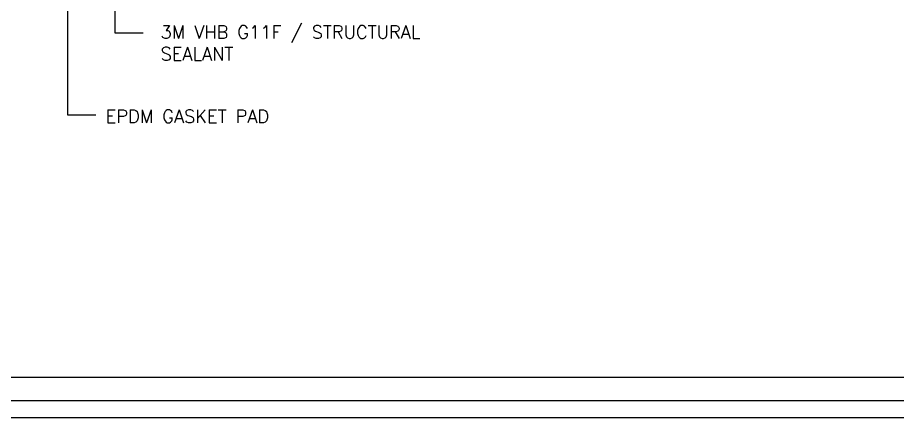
# Model space of a CAD drawing. Header units: millimetres. Extents: x 6755 to 21493, y 282 to 5565.
# Drawn here: x 20714 to 21118.3, y 1850.4 to 2034 of the extents above; entities that cross this region are included whole.
import ezdxf

# ---------------------------------------------------------------- set-up
doc = ezdxf.new("R2010")
doc.units = ezdxf.units.MM
doc.header["$MEASUREMENT"] = 0
for name, color, linetype, true_color in [('4', 4, 'Continuous', 0x00ffff), ('nt', 7, 'Continuous', 0x994c00), ('TE 07', 7, 'Continuous', 0x000000), ('TEXT', 2, 'Continuous', 0xffff00)]:
    doc.layers.add(name, color=color, linetype=linetype, true_color=true_color)
doc.layers.add('Dims', color=1, linetype='Continuous')
doc.styles.add('style1', font='simplex.shx')
doc.dimstyles.new('Telling', dxfattribs={"dimscale": 2, "dimtxt": 3, "dimasz": 3, "dimexe": 1, "dimexo": 3, "dimgap": 1, "dimtad": 1, "dimdec": 1, "dimrnd": 1, "dimdsep": 46, "dimtxsty": 'Standard', "dimcen": 3, "dimclrd": 1, "dimclre": 1, "dimclrt": 2, "dimadec": 0, "dimazin": 0, "dimtfac": 1, "dimtdec": 1, "dimtofl": 0, "dimtmove": 0, "dimatfit": 0, "dimfxl": 1, "dimtolj": 1, "dimtzin": 0, "dimlwe": -1, "dimarcsym": 0})

# ---------------------------------------------------------------- blocks, each defined once
blk = doc.blocks.new('AL-TEMPLATE')
at = {"color": 9, "true_color": 0xc0c0c0}
blk.add_lwpolyline([(1976.34, 1509.45), (2808.34, 1509.45), (2808.34, 927.05), (1976.34, 927.05)], close=True, dxfattribs=at)
at = {"layer": 'nt', "color": 254, "linetype": 'Continuous', "true_color": 0xd6d6d6}
blk.add_lwpolyline([(1972.34, 1515.25), (1972.34, 921.25), (2812.34, 921.25), (2812.34, 1515.25)], close=True, dxfattribs=at)
at = {"layer": 'TE 07'}
blk.add_lwpolyline([(1984.07, 1501.32), (2709.08, 1501.32), (2709.08, 935.18), (1984.07, 935.18)], close=True, dxfattribs=at)

msp = doc.modelspace()

# ---------------------------------------------------------------- block references
at = {"layer": '4', "xscale": 1.32, "yscale": 1.32, "zscale": 1.32}
msp.add_blockref('AL-TEMPLATE', (17780.412, 634.374), dxfattribs=at)

# ---------------------------------------------------------------- texts
at = {"layer": 'TEXT', "char_height": 6, "width": 147.63272, "attachment_point": 1, "style": 'style1'}
for s, insert in [('3M VHB G11F / STRUCTURAL SEALANT', (20779.753, 2030.334)), ('EPDM GASKET PAD ', (20754.526, 1991.668))]:
    msp.add_mtext(s, dxfattribs=dict(at, insert=insert))

# ---------------------------------------------------------------- leaders
at = {"layer": 'Dims'}
for points in [[(20737.02, 2156.096), (20737.02, 1989.264), (20749.953, 1989.264)], [(20758.783, 2156.096), (20758.783, 2026.966), (20771.715, 2026.966)]]:
    msp.add_leader(points, dimstyle='Telling', override={"dimgap": 1, "dimtad": 0}, dxfattribs=at)

doc.saveas('drawing.dxf')
